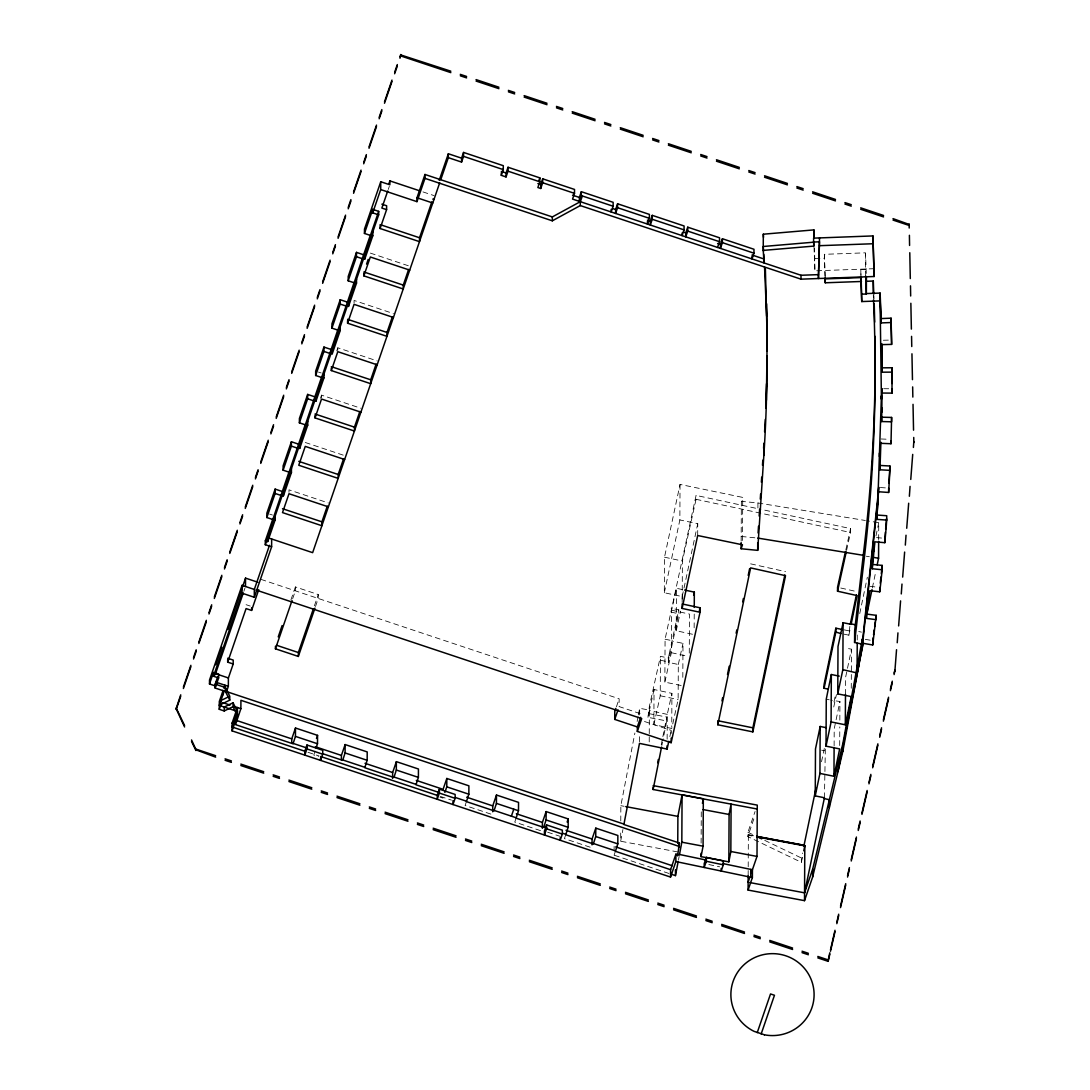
<?xml version="1.0" encoding="UTF-8"?>
<svg xmlns="http://www.w3.org/2000/svg" width="1090" height="1090" viewBox="0 0 1090 1090"><rect width="100%" height="100%" fill="white"/><g stroke="black" fill="none" stroke-linecap="round" stroke-linejoin="round"><path stroke-width="0.75" stroke-dasharray="5 3.75" d="M288.986 492.435L289 489.832L328.403 502.967M315.487 606.517L318.253 598.465L318.28 594.568L295.39 586.938L295.376 590.835L292.597 598.887M321.523 397.741L321.536 395.139L360.94 408.273M337.791 350.394L337.805 347.792L377.208 360.926M354.073 303.047L354.087 300.445L393.476 313.579M668.988 873.472L614.079 855.173L614.092 852.23M614.106 850.759L614.12 846.358M260.946 579.362L619.161 698.785L619.12 706.593L641.738 714.127M677.707 851.93L620.66 841.235L620.728 829.381M620.769 820.92L620.85 805.687L634.884 733.039M639.489 741.718L639.53 735.028M639.626 714.972L639.667 708.282L649.381 710.108L647.951 717.343L666.726 720.953L662.843 740.546M647.951 717.343L649.408 706.197L660.445 656.316L668.374 658.019L668.347 662.352L678.307 664.491L678.13 699.603L671.74 728.474L653.85 724.632L654.041 689.52L671.917 693.363L671.753 726.798M649.218 741.909L649.259 735.3M649.259 733.652L649.408 706.197M653.85 724.632L660.24 695.761L660.445 656.316M682.149 602.47L682.19 596.584L664.314 592.742L664.505 557.194L680.037 484.41L742.726 497.408L742.481 544.796M681.141 685.501L664.859 682.122L665.077 639.217L696.074 495.405L760.861 509.33M666.726 720.953L666.753 717.057L647.964 713.446M667.135 739.156L667.271 714.386L671.917 693.363M668.347 662.352L669.75 651.52L678.77 609.855L671.099 608.206M664.859 682.122L671.372 652.706L671.59 610.223L676.454 588.287L684.575 590.031M671.195 733.488L671.222 730.409L643.822 721.28M669.737 655.853L678.743 613.765L678.77 609.855M692.491 634.257L676.222 630.769L676.454 588.287M664.314 592.742L679.86 519.957L680.037 484.41M682.19 598.996L682.394 561.037L696.06 499.302L696.074 495.405M682.817 677.34L682.994 643.359L672.884 641.261M689.275 653.155L689.48 614.065L671.59 610.223M694.153 627.813L694.235 612.512M697.682 535.517L697.75 523.663L679.86 519.957M701.115 843.101L701.292 809.243M741.159 541.062L741.364 501.346L742.726 497.408M802.39 857.394L801.354 862.326L747.904 836.616L747.931 832.283L755.07 811.505M748.162 875.543L748.367 834.858L755.029 815.456M757.904 507.981L757.932 502.967L741.364 501.346M801.354 862.326L802.431 853.02M874.166 268.699L814.898 270.838L814.584 248.438M825.021 276.233L824.353 254.311L865.514 252.826L866.427 277.391M824.435 797.757L825.362 747.59M834.123 745.805L834.204 728.869L839.927 701.524L830.675 700.08M839.695 745.533L839.791 726.921M839.831 720.149L839.927 701.524M845.486 694.344L845.581 677.408L851.481 649.19L845.486 648.019M844.042 634.189L848.865 635.17L849.914 625.933M846.562 550.436L850.527 532.492L850.554 528.596L762.523 509.684M851.263 688.24L851.467 649.231M857.244 639.994L857.271 633.399M860.827 275.511L860.868 269.175M865.664 275.988L865.514 252.826M878.663 539.605L878.744 522.682L867 520.761M637.119 721.485L638.072 716.539M638.386 714.89L639.667 708.282M620.66 841.235L622.921 829.531M678.525 859.683L679.138 856.495M661.249 744.797L662.543 738.271M662.87 736.636L666.753 717.057M661.875 745.437L662.516 742.167M821.519 761.719L824.299 748.435M834.014 701.946L835.403 695.311M833.755 706.988L836.452 694.562M848.865 635.17L850.486 627.431M859.738 613.588L867.34 577.223M875.978 535.912L878.744 522.682M872.354 587.932L875.801 571.433M668.374 658.019L669.75 651.52M682.19 596.584L697.75 523.663M654.041 689.52L649.381 710.53L667.271 714.386M676.222 630.769L680.569 611.163M678.307 664.491L682.994 643.359M669.846 736.622L671.222 730.409M845.854 549.796L850.554 528.596M243.847 591.325L244.95 588.11M388.258 189.442L389.334 186.335M320.46 398.286L321.536 395.139M336.728 350.939L337.805 347.792M290.962 599.813L295.39 586.938M314.411 605.836L318.28 594.568M315.105 751.16L313.77 755.043L318.375 756.583M466.438 801.627L465.103 805.496L492.694 814.707M516.101 818.181L514.766 822.064L542.357 831.261M565.751 834.736L564.416 838.619L590.48 847.298M616.422 706.797L619.161 698.785M614.079 855.173L615.414 851.29M747.904 836.616L748.367 835.294L755.002 836.534M814.952 258.562L824.34 258.221M865.419 269.448L860.855 269.611L861.046 274.517M883.35 340.243L889.999 340.094M883.704 388.708L890.353 388.762M881.047 438.984L889.358 439.311M880.366 487.53L887.001 487.993M876.564 537.615L883.173 538.188M741.186 536.457L756.092 537.915M869.888 586.297L878.09 587.278M757.932 502.967L865.324 520.489M866.318 556.227L869.37 556.731M865.31 639.353L871.251 640.361M620.85 805.687L624.107 806.3M748.367 834.858L755.002 836.098L748.394 834.776M844.001 629.843L848.892 630.824M826.261 699.194L829.204 699.794M821.615 750.179L824.68 750.806M665.077 639.217L672.898 640.825M708.841 864.547L719.659 866.809M696.06 499.302L850.527 532.492M664.505 557.194L682.394 561.037M671.086 612.117L678.743 613.765M671.372 652.706L687.627 656.207M660.431 660.213L668.347 661.916M660.24 695.761L678.13 699.603M750.628 563.843L785.536 571.637M840.799 588.028L857.081 591.666M858.729 631.532L861.454 632.132M422.988 191.922L434.024 195.601M370.355 253.098L409.745 266.233M318.444 372.058L321.223 372.984M305.268 442.486L344.672 455.62M269.639 514.099L272.405 515.025M246.095 604.691L250.237 606.067M307.979 752.277L319.016 755.956M440.401 796.436L451.437 800.115M547.602 832.174L560.206 836.371M439.883 797.09L443.044 798.139M747.931 832.283L755.574 835.962M764.73 840.363L801.382 857.994M873.88 295.758L874.017 299.014M824.353 254.311L825.28 278.89M814.012 247.239L814.898 270.838M873.294 294.968A1669.349 1643.979 0.3 0 1 873.444 298.224"/><path stroke-width="1.5" d="M741.146 542.602L741.118 548.747L757.686 550.355L763.845 455.47A1591.591 1567.406 0.3 0 0 766.352 403.245L767.156 338.69L765.384 268.998M184.591 726.975L176.185 708.773M176.185 708.486L180.736 694.821M215.629 757.128L195.941 749.838M195.941 749.552L191.54 739.947M215.657 686.032L209.498 683.975L209.512 680.051L242.062 585.357L254.324 589.445L254.283 597.266L242.021 593.178L242.062 585.357M224.227 710.966L224.254 707.056L233.056 702.777L233.042 706.674L224.227 710.966L219.267 709.304L220.943 704.426L229.758 700.134L225.398 691.455L215.152 688.035L218.613 677.953L213.477 676.236L213.504 672.339L209.498 683.975M215.152 688.035L215.18 684.139L217.646 676.931M218.613 677.953L218.64 674.042L214.784 672.762M219.267 709.304L219.308 701.483L222.864 691.115M220.943 704.426L220.97 700.516L228.3 696.946M222.782 694.957L222.81 690.351M224.894 687.804L224.908 685.188L223.886 688.158M225.398 691.455L225.426 687.558L215.18 684.139M226.311 692.259L228.341 686.332L228.396 677.953L233.192 663.987L227.674 662.148L227.687 659.545M229.758 700.134L229.772 696.238L225.426 687.558M728.842 861.849L729.087 814.462L731.09 804.12L730.845 851.508L728.842 861.849L701.047 856.645L703.077 846.181L703.323 798.779L682.068 794.801L681.822 842.189L679.438 854.901L675.909 854.165L675.868 861.55L670.541 877.069L232.061 730.872L232.102 723.051L235.835 712.192M233.192 663.987L233.206 660.077L227.687 658.237M679.492 846.521L240.917 700.298L240.876 708.677L235.535 724.632L293.033 743.802L295.445 736.39L295.485 728.011L317.558 735.369L317.503 743.748L316.073 747.931M232.061 730.872L237.388 715.353L237.429 707.533M245.495 586.502L245.536 578.122L257.853 582.237M227.674 662.148L246.081 608.588L251.599 610.427L251.613 607.825M254.283 597.266L271.614 546.812L265.306 544.714L265.333 540.817L272.8 519.085L275.157 519.875L267.69 541.607L265.333 540.817M281.07 495.024L283.427 495.814L291.439 472.515L289.068 471.738L272.8 519.508L266.846 517.532L266.859 513.172L275.13 489.11L283.454 491.89M267.69 541.607L267.718 537.683M271.614 546.812L271.655 538.991M266.846 517.532L275.102 493.47L275.13 489.11M275.157 519.875L275.184 515.952M314.942 608.125L298.333 656.439L275.443 648.809L275.457 646.207M297.338 447.677L299.696 448.453L307.707 425.168L305.336 424.392L289.068 472.161L283.114 470.185L283.127 465.825L291.398 441.763L299.723 444.543M283.427 495.814L283.441 493.198M283.114 470.185L291.384 446.123L291.398 441.763M291.439 472.515L291.452 468.605M291.725 743.285L291.752 738.87L295.485 728.011M298.333 656.439L298.36 652.542L313.293 609.051M313.607 400.33L315.977 401.106L323.975 377.821L321.604 377.045L305.336 424.814L299.382 422.838L299.409 418.478L307.666 394.417L315.991 397.196M299.696 448.453L299.709 445.851M306.958 745.015L304.832 751.228L304.805 755.138L306.944 748.925L306.958 745.015L322.722 750.274L322.708 754.185L320.569 760.384L320.583 757.782M307.707 425.168L307.721 421.258M299.382 422.838L307.653 398.776L307.666 394.417M359.864 411.421L354.454 427.144L354.441 431.041L315.037 417.906L315.051 415.304M329.875 352.983L332.246 353.76L340.243 330.474L337.873 329.684L321.604 377.467L315.65 375.491L315.678 371.131L323.948 347.07L332.259 349.849M315.977 401.106L315.991 398.504M327.313 506.114L321.918 521.837L321.891 525.734L282.501 512.6L288.986 493.729L328.376 506.864M315.65 375.491L323.921 351.43L323.948 347.07M323.975 377.821L323.989 373.911M376.132 364.074L370.723 379.797L370.709 383.694L331.305 370.559L331.319 367.957M346.143 305.622L348.514 306.413L356.512 283.127L354.155 282.337L337.873 330.12L331.919 328.144L331.946 323.784L340.216 299.723L348.528 302.502M332.246 353.76L332.259 351.157M343.595 458.767L338.186 474.491L338.159 478.387L298.769 465.253L305.255 446.382L344.644 459.517M331.919 328.144L340.189 304.083L340.216 299.723M340.243 330.474L340.257 326.564M341.388 759.839L341.402 755.425L345.135 744.565L367.207 751.923L367.167 760.302L364.769 767.728L393.926 777.443L396.324 770.03L396.379 761.651L418.437 769.009L418.397 777.388L415.998 784.8L438.071 792.158M345.135 744.565L345.094 752.945L342.696 760.357L322.763 753.721M392.4 316.727L386.991 332.45L386.977 336.347L347.574 323.212L347.587 320.61M362.411 258.276L354.141 282.773L348.187 280.798L348.214 276.438L356.484 252.376L364.796 255.155L364.782 259.066L362.411 258.276L370.423 234.99L372.78 235.781L364.782 259.066M348.514 306.413L348.528 303.81M348.187 280.798L356.457 256.736L356.484 252.376M356.512 283.127L356.539 279.217M408.668 269.38L403.259 285.103L403.245 289L363.842 275.865L363.856 273.263M364.455 233.437L372.726 209.375L378.68 211.365L370.423 235.426L364.455 233.437L364.482 229.091L380.751 181.744L389.866 184.782L389.879 180.886L419.841 190.859M265.306 544.714L378.666 214.839L372.712 212.85L372.726 209.375M372.78 235.781L372.807 231.87M378.666 214.839L378.68 211.365M431.872 201.841L419.541 237.756L419.514 241.653L380.11 228.519L380.137 224.622M372.712 212.85L380.71 189.565L380.751 181.744M380.11 228.519L386.596 209.648L386.623 205.751L381.881 204.171M392.604 778.383L392.645 772.51L396.379 761.651M399.976 58.247L400.766 55.222M400.766 54.936L450.838 71.191M380.71 189.565L416.966 201.65L416.993 197.753L424.991 174.468L552.33 216.924L580.316 201.677L582.36 195.968M416.966 201.65L424.977 178.365L424.991 174.468M439.379 789.174L437.254 795.387L437.226 799.283L439.365 793.07L439.379 789.174L455.143 794.433L455.13 798.33L452.99 804.543L453.018 800.632M448.331 157.668L448.358 153.758L461.588 158.173L461.56 162.083L448.331 157.668L440.755 179.727M444.856 792.43L446.777 786.844L446.818 778.464L468.891 785.822L468.85 794.201L466.438 801.627L494.029 810.824L496.427 803.398L496.481 795.019L518.54 802.376L518.499 810.756L516.101 818.181L543.678 827.378L546.09 819.952L546.131 811.573L568.203 818.931L568.163 827.31L565.751 834.736L593.341 843.933L595.74 836.507L595.794 828.127L617.853 835.485L617.812 843.864L615.414 851.29L670.582 869.684L670.541 877.069M461.56 162.083L463.536 156.361L463.55 152.436L503.294 165.68L503.267 169.604L501.305 175.34L506.046 176.921L508.008 171.185L508.035 167.261L539.85 177.874L539.822 181.798L537.861 187.521L540.722 188.475L542.684 182.752L542.711 178.828L574.525 189.442L574.498 193.352L572.536 199.089L579.349 201.35L581.311 195.628L581.338 191.704L613.152 202.318L613.125 206.228L611.163 211.964L611.177 209.348M492.707 811.764L492.735 805.892L496.481 795.019M501.305 175.34L501.318 172.724M506.046 176.921L506.06 172.997L508.035 167.261M540.722 188.475L540.735 184.564L542.711 178.828M542.37 828.318L542.398 822.446L546.131 811.573M546.581 824.912L544.441 831.125L544.428 835.022L546.553 828.809L546.581 824.912L562.345 830.171L562.317 834.068L560.192 840.281L560.206 837.679M424.977 178.365L552.317 220.82L552.33 216.924M579.349 201.35L579.362 197.44L581.338 191.704M552.317 220.82L580.289 205.574L580.316 201.677L801.014 275.266L818.467 274.625L819.503 241.789L813.59 242.062L813.794 246.095L763.232 250.4L764.049 262.935L763.763 254.311M592.02 844.873L592.061 839L595.794 828.127M617.594 203.789L615.618 209.525L615.605 213.449L617.567 207.713L617.594 203.789L649.408 214.403L649.381 218.327L647.419 224.049L647.433 221.434M700.025 612.28L682.122 608.424L682.149 603.942L700.053 607.798L700.025 612.28L671.154 742.699L637.323 731.417L637.337 726.935L614.733 719.4L614.774 711.593L615.864 708.391M668.81 741.295L667.094 749.062L639.476 743.394L623.889 824.517L679.424 843.033L677.599 855.868M652.27 215.357L650.308 221.093L650.28 225.003L652.256 219.281L652.27 215.357L684.084 225.971L684.07 229.881L682.095 235.617L682.108 233.001M757.25 809.025L653.128 789.501L653.142 786.898M667.094 749.062L667.107 745.751M671.154 742.699L671.181 738.094M670.595 874.017L675.446 875.624L675.473 869.752M677.748 843.469L677.898 816.383L682.068 794.801M687.736 227.183L685.774 232.919L685.746 236.83L687.722 231.107L687.736 227.183L719.55 237.797L719.536 241.708L717.561 247.444M694.262 607.416L694.33 592.129L684.575 590.031M701.047 856.645L701.061 853.252M706.048 862.081L706.061 858.184M706.347 857.367L704.208 863.58L704.195 867.476L706.32 861.264L706.347 857.367L723.338 860.923L723.324 864.833L721.185 871.033L721.199 868.43M717.806 724.768L717.82 720.722L752.877 727.834L752.849 731.88L717.806 724.768L750.615 567.89L785.522 575.683L752.849 731.88M722.425 238.751L720.449 244.473L720.436 248.397L722.398 242.661L722.425 238.751L753.98 249.269L753.967 253.193L751.991 258.916L752.005 256.3M881.101 322.913L881.129 318.566L891.089 318.185L891.075 322.531L881.101 322.913L880.052 297.434L881.415 399.226L881.428 395.752L877.872 499.956L862.313 646.67L842.815 751.446L812.65 876.973L804.515 900.653L748.081 890.067L748.162 875.543M748.081 890.067L752.386 877.532L750.751 877.232L750.792 869.411L722.588 863.498M752.386 877.532L752.427 869.711L750.792 869.411M757.686 550.355L757.727 542.684M751.351 872.845L757.005 856.413L757.264 805.115L653.155 785.604M763.232 250.4L763.313 234.2L813.889 229.895L814.203 238.328M763.845 455.47L763.913 443.194L763.586 448.276M767.156 338.69L767.087 350.966L766.665 303.838M766.433 400.303L766.638 383.557L765.779 408.382M766.801 385.833L766.924 368.897M766.938 333.54L767.006 321.264M767.047 368.406L767.101 356.117L766.856 373.543M813.59 242.062L813.617 238.138L872.94 235.93L874.125 276.506L800.986 279.163L801.014 275.266M804.515 900.653L804.801 845.867L756.664 836.848M813.794 246.095L813.808 243.479M813.849 237.566L813.889 229.895M812.65 876.973L812.69 869.152L842.856 743.625L862.353 638.849L862.313 646.67M749.784 882.559L804.556 892.833L824.435 797.757L815.238 795.891L815.484 748.939L820.184 726.458L826.315 727.711M818.467 274.625L818.454 278.522L819.53 237.865M815.238 795.891L819.939 773.423L820.184 726.458M861.468 281.479L825.266 282.787L825.28 278.89L861.495 277.569M819.939 773.423L833.959 776.271L839.682 748.925L826.016 746.146L826.261 699.194L828.277 689.125L824.081 688.267L824.095 684.37L835.853 628.181L842.366 629.502M817.813 957.892L828.168 961.353L828.182 960.631M828.182 960.345L829.817 952.769M829.34 807.526L829.381 799.706L824.258 798.602M826.016 746.146L831.098 721.921L831.343 674.519L839.246 676.127M833.959 776.271L834.109 747.495M824.081 688.267L835.826 632.077L835.853 628.181M831.098 721.921L845.322 724.809L851.236 696.578L837.76 693.894L838.006 646.493L843.088 622.703L851.126 624.338L857.053 595.576L837.529 591.202L837.556 587.306L845.499 551.431M840.812 633.535L835.826 632.077M837.76 693.894L842.843 669.655L843.088 622.703M842.815 751.446L842.856 743.625M845.322 724.809L845.486 694.344M861.386 643.986L854.587 642.473L854.655 630.62L863.253 555.301C872.054 482.666 876.06 409.459 874.97 336.306M842.843 669.655L857.067 672.98L857.231 643.291M866.346 293.578L880.121 293.074L880.039 300.894L861.74 301.562L861.1 276.165M861.781 294.177L866.346 294.014L866.427 277.391M876.21 619.692L866.387 618.371L866.414 614.024L876.224 615.346L872.708 644.967L862.326 643.195L877.886 496.495L877.872 499.956M874.125 276.506L872.94 235.93M873.213 293.333L873.281 281.043L866.414 281.288M866.387 618.371L869.861 590.657L879.712 591.816L880.584 584.662L882.164 569.757L872.273 568.748L872.286 565.846M872.708 644.967L873.117 637.827M876.769 519.371L878.703 487.407L876.769 519.371L886.715 520.08L886.184 527.342L884.808 542.684L874.889 541.825L872.273 568.748M877.178 564.824L878.567 558.23L878.649 541.308M879.398 456.56L879.412 453.086M889.903 470.349L879.943 469.79L879.957 465.444L889.917 466.002L889.903 470.349L888.636 492.462L878.69 491.754M879.712 591.816L879.739 587.469M881.606 421.544L881.633 417.197L891.606 417.443L891.593 421.789L881.606 421.544L881.865 407.892M882.042 367.834L892.029 367.766L892.001 372.126L882.014 372.194L881.755 343.623M882.164 569.757L882.178 565.41L872.3 564.402M884.808 542.684L885.38 532.192M886.715 520.08L886.729 515.733L876.796 515.025M888.636 492.462L888.663 488.116M881.033 443.33L890.993 443.739L891.021 440.837M882.014 372.194L881.66 344.631L891.634 344.399L891.089 318.185M881.837 412.238L882.028 388.68L882.014 393.04L892.001 393.122L892.015 388.776M894.113 674.587L894.876 670.527M894.876 670.241L894.113 673.143M909.155 224.731L909.155 225.453L893.023 220.071M909.155 224.431L893.023 218.627M913.815 441.832L913.815 442.554L913.733 437.444M913.815 441.545L913.406 447.431M892.001 393.122L892.029 367.766M891.606 417.443L890.993 443.739M879.943 469.79L880.911 442.295M765.248 419.459L764.594 431.735M888.922 483.374L889.917 466.002M758.081 532.983L758.517 526.211M759.171 516.047L759.621 509.275M760.275 499.111L760.616 494.015M761.379 482.161L761.706 477.079M762.482 465.226L762.809 460.144M886.524 518.636L885.652 529.127M894.876 671.249L896.539 649.722M897.234 642.746L897.942 632.881M898.623 625.919L900.585 600.89M901.28 593.927L901.989 584.063M902.67 577.087L904.632 552.071M905.327 545.095L906.022 535.231M906.717 528.255L908.678 503.239M909.36 496.263L910.068 486.399M910.763 479.423L912.712 454.407M873.649 551.595L874.357 543.746M872.463 562.794L873.308 554.796M880.952 576.992L880.257 583.177M881.306 573.681L882.178 565.41M854.587 642.473L863.185 567.577A1669.349 1643.979 0.3 0 0 873.512 299.859M867.136 608.806L867.722 603.983M868.117 600.767L868.907 594.336M873.54 634.816L874.207 629.952M874.657 626.696L875.338 621.831M875.774 618.589L876.224 615.346M678.566 847.475L679.424 843.033M675.446 875.624L678.212 861.277M702.437 803.344L703.323 798.779M837.951 771.679L859.193 663.388M657.679 762.755L658.333 759.485M653.128 789.501L661.548 747.072M721.975 700.911L722.656 697.6M727.493 674.478L729.224 666.222M736.131 633.195L736.826 629.897M742.685 601.816L743.38 598.519M748.217 575.397L749.593 568.789M752.877 727.834L784.841 574.961M803.821 846.371L815.96 788.274M850.255 624.298L856.399 594.936M803.766 850.813L804.801 845.867M867.177 612.689L872 589.581M857.067 672.98L862.967 644.762L861.386 644.422M828.277 689.125L831.343 674.519M682.122 608.424L697.682 535.517L742.481 544.796L741.118 548.747M693.649 595.263L694.33 592.129M699.358 610.945L700.053 607.798M837.529 591.202L846.194 552.071M830.498 949.84L834.995 930.26M836.848 922.222L838.687 914.197M840.54 906.158L845.717 883.663M847.557 875.624L849.41 867.586M851.249 859.56L856.427 837.052M858.28 829.027L860.119 820.988M861.972 812.949L867.136 790.454M868.989 782.416L870.842 774.377M872.681 766.352L877.859 743.843M879.712 735.818L881.551 727.779M883.404 719.741L888.568 697.246M890.421 689.207L892.274 681.168M828.168 961.353L829.817 954.213M830.485 951.284L834.995 931.705M836.834 923.68L838.687 915.641M840.526 907.602L845.704 885.107M847.557 877.069L849.396 869.03M851.249 861.005L856.413 838.496M858.266 830.471L860.119 822.432M861.958 814.394L867.136 791.899M868.975 783.86L870.828 775.821M872.681 767.796L877.845 745.288M879.698 737.262L881.551 729.224M883.391 721.185L888.568 698.69M890.407 690.651L892.26 682.613M183.406 687.068L190.873 665.322M193.543 657.57L196.2 649.804M198.871 642.037L206.337 620.305M209.008 612.553L211.678 604.787M214.335 597.02L221.815 575.288M224.472 567.536L227.142 559.769M229.813 552.003L237.279 530.271M239.95 522.505L242.62 514.753M245.277 506.986L252.744 485.254M255.414 477.488L258.085 469.736M260.755 461.969L268.222 440.237M270.892 432.471L273.549 424.705M276.22 416.952L283.686 395.22M286.357 387.454L289.027 379.688M291.698 371.935L299.164 350.19M301.821 342.437L304.491 334.671M307.162 326.905L314.628 305.173M317.299 297.42L319.97 289.654M322.626 281.888L330.093 260.156M332.763 252.403L335.434 244.637M338.104 236.871L345.571 215.139M348.241 207.373L350.898 199.62M353.569 191.854L361.035 170.122M363.706 162.356L366.376 154.603M369.047 146.837L376.513 125.105M379.17 117.339L381.841 109.572M384.511 101.82L391.978 80.088M394.648 72.322L397.319 64.555M399.976 56.803L400.766 54.5M176.185 709.495L180.722 696.265M183.392 688.512L190.859 666.78M193.529 659.014L196.2 651.248M198.871 643.495L206.337 621.75M208.994 613.997L211.664 606.231M214.335 598.465L221.801 576.733M224.472 568.98L227.142 561.214M229.799 553.447L237.266 531.716M239.936 523.949L242.607 516.197M245.277 508.431L252.744 486.699M255.414 478.932L258.071 471.18M260.742 463.413L268.208 441.682M270.879 433.915L273.549 426.149M276.22 418.397L283.686 396.665M286.343 388.898L289.014 381.132M291.684 373.38L299.151 351.648M301.821 343.881L304.491 336.115M307.148 328.349L314.628 306.617M317.285 298.864L319.956 291.098M322.626 283.332L330.093 261.6M332.763 253.847L335.42 246.081M338.091 238.315L345.557 216.583M348.228 208.817L350.898 201.064M353.569 193.298L361.035 171.566M363.692 163.8L366.363 156.047M369.033 148.281L376.5 126.549M379.17 118.783L381.841 111.017M384.498 103.264L391.978 81.532M394.635 73.766L397.305 65.999M215.752 664.805L221.829 647.147M227.892 629.489L245.536 578.122M213.477 676.236L242.021 593.178M215.166 674.778L243.288 592.933M388.817 183.978L389.879 180.886M387.727 190.995L381.854 208.067L386.596 209.648M254.324 589.445L269.489 545.3M366.567 264.107L368.188 259.379M315.037 417.906L321.523 399.035L360.913 412.17M331.305 370.559L337.791 351.689L377.195 364.823M347.574 323.212L354.059 304.342L393.463 317.476M363.842 275.865L370.328 256.995L409.731 270.129M251.599 610.427L258.739 589.649M224.39 690.529L219.281 705.407L237.416 711.457L232.075 726.975L304.832 751.228M278.236 636.86L282.106 625.578M275.443 648.809L292.052 600.495M439.216 180.327L448.358 153.758M439.692 182.82L312.639 552.657L269.026 538.119M461.588 158.173L463.55 152.436M316.482 738.475L317.558 735.369M538.855 180.736L539.85 177.874M446.818 778.464L443.085 789.324L416.285 780.399M511.387 816.178L513.785 809.189M567.141 822.037L568.203 818.931M614.733 719.4L618.03 709.794M637.337 726.935L640.648 717.329M637.323 731.417L641.724 718.61L255.932 589.99M670.582 869.684L675.909 854.165M748.122 882.246L749.729 877.545M804.556 892.833L812.69 869.152M757.237 1032.639L770.521 993.957L774.472 995.265L761.174 1033.947M813.821 242.171L763.245 246.49L763.559 251.191M819.489 245.686L872.899 243.751M757.741 538.079L863.253 555.301M872.436 557.235L878.567 558.23M702.927 809.557L729.087 814.462M625.742 806.6L677.898 816.383M681.822 842.189L703.077 846.181M730.845 851.508L757.005 856.413M851.14 623.902L855.773 624.843M679.452 854.465L705.993 860.024M706.32 861.264L723.324 864.833M675.868 861.55L750.751 877.232M460.293 74.352L466.602 76.45M476.058 79.597L498.92 87.227M508.376 90.375L514.684 92.486M524.14 95.634L547.003 103.25M556.459 106.411L562.767 108.51M572.223 111.67L595.086 119.287M604.541 122.434L610.85 124.546M620.305 127.694L643.168 135.31M652.624 138.471L658.932 140.569M668.388 143.73L691.237 151.346M700.707 154.494L707.001 156.606M716.471 159.753L739.32 167.383M748.789 170.53L755.084 172.629M764.553 175.79L787.402 183.406M796.858 186.567L803.167 188.665M812.622 191.813L835.485 199.443M844.941 202.59L851.249 204.688M860.705 207.849L883.568 215.466M400.766 55.944L450.838 72.635M460.293 75.796L466.602 77.894M476.058 81.055L498.92 88.671M508.376 91.819L514.684 93.931M524.14 97.078L546.989 104.695M556.459 107.855L562.753 109.954M572.223 113.115L595.072 120.731M604.528 123.879L610.836 125.99M620.292 129.138L643.155 136.768M652.61 139.915L658.919 142.013M668.374 145.174L691.237 152.791M700.693 155.952L707.001 158.05M716.457 161.197L739.32 168.827M748.775 171.975L755.084 174.073M764.54 177.234L787.402 184.85M796.858 188.011L803.167 190.11M812.622 193.257L835.471 200.887M844.941 204.034L851.236 206.133M860.705 209.294L883.554 216.91M463.536 156.361L503.267 169.604M508.008 171.185L539.822 181.798M542.684 182.752L574.498 193.352M581.311 195.628L613.125 206.228M617.567 207.713L649.381 218.327M652.256 219.281L684.07 229.881M687.722 231.107L719.536 241.708M722.398 242.661L753.967 253.193M501.318 171.416L506.06 172.997M537.874 183.597L540.735 184.564M572.55 195.165L579.362 197.44M612.662 208.531L615.618 209.525M647.433 220.126L650.308 221.093M683.335 232.102L685.774 232.919M717.588 243.52L720.449 244.473M752.018 255.006L764.063 259.011M580.289 205.574L800.986 279.163M432.771 199.089L433.997 199.497M416.993 197.753L432.757 203.013M381.718 225.14L419.541 237.756M356.457 256.736L362.411 258.712M363.869 271.969L403.259 285.103M340.189 304.083L346.143 306.058M347.601 319.316L386.991 332.45M323.921 351.43L329.875 353.405M331.319 366.662L370.723 379.797M307.653 398.776L313.607 400.752M315.051 414.009L354.454 427.144M291.384 446.123L297.338 448.099M298.783 461.356L338.186 474.491M275.102 493.47L281.07 495.446M282.514 508.703L321.918 521.837M276.996 645.416L298.36 652.542M214.539 673.334L228.396 677.953M215.943 682.204L228.341 686.332M227.647 691.959L623.889 824.081M222.742 702.628L230.085 705.08M234.5 706.552L240.876 708.677M295.445 736.39L317.503 743.748M345.094 752.945L367.167 760.302M396.324 770.03L418.397 777.388M446.777 786.844L468.85 794.201M496.427 803.398L518.499 810.756M546.09 819.952L568.163 827.31M595.74 836.507L617.812 843.864M235.849 720.231L291.752 738.87M315.351 746.745L341.402 755.425M365.014 763.3L392.645 772.51M466.683 797.199L492.735 805.892M516.347 813.753L542.398 822.446M565.996 830.308L592.061 839M615.741 846.889L672.257 865.732M232.102 723.051L235.535 724.196M293.033 743.38L307.23 748.108M342.696 759.934L364.769 767.292M393.926 777.006L415.998 784.364M455.402 797.512L466.438 801.191M494.029 810.388L516.101 817.745M543.692 826.942L546.839 827.991M562.604 833.25L565.751 834.3M593.341 843.497L615.414 850.854M306.944 748.925L322.708 754.185M439.365 793.07L455.13 798.33M546.553 828.809L562.317 834.068M320.596 756.487L437.254 795.387M195.955 749.116L215.629 755.683M225.085 758.831L231.393 760.929M240.849 764.09L263.712 771.706M273.168 774.867L279.476 776.966M288.932 780.113L311.795 787.743M321.25 790.89L327.559 792.989M337.014 796.15L359.877 803.766M369.333 806.927L375.641 809.025M385.097 812.173L407.96 819.803M417.416 822.95L423.724 825.062M433.18 828.209L456.029 835.826M465.498 838.987L471.793 841.085M481.262 844.246L504.111 851.862M513.567 855.01L519.875 857.122M529.331 860.269L552.194 867.885M561.65 871.046L567.958 873.145M577.414 876.305L600.277 883.922M609.732 887.069L616.041 889.181M625.496 892.328L648.359 899.958M657.815 903.106L664.123 905.204M673.579 908.365L696.442 915.981M705.898 919.143L712.206 921.241M721.662 924.388L744.511 932.018M753.98 935.166L760.275 937.264M769.744 940.425L792.594 948.041M802.049 951.202L808.358 953.3M817.813 956.448L828.182 959.909M225.085 760.275L231.393 762.373M240.849 765.534L263.698 773.151M273.168 776.312L279.462 778.41M288.932 781.557L311.781 789.187M321.237 792.335L327.545 794.447M337.001 797.594L359.864 805.21M369.319 808.371L375.628 810.47M385.083 813.63L407.946 821.247M417.402 824.394L423.71 826.506M433.166 829.654L456.029 837.27M465.484 840.431L471.793 842.529M481.249 845.69L504.111 853.307M513.567 856.454L519.875 858.566M529.331 861.713L552.194 869.343M561.65 872.49L567.958 874.589M577.414 877.75L600.263 885.366M609.732 888.527L616.027 890.625M625.496 893.773L648.346 901.403M657.801 904.55L664.11 906.648M673.566 909.809L696.428 917.426M705.884 920.587L712.192 922.685M721.648 925.832L744.511 933.462M753.967 936.61L760.275 938.708M769.731 941.869L792.594 949.485M802.049 952.646L808.358 954.745M757.1 836.698L761.678 838.891M233.056 702.777L237.416 711.457M233.042 706.674L237.388 715.353M176.185 708.05L184.591 725.531M191.527 741.391L195.941 750.56M763.313 234.2L763.518 237.334M764.553 267.036L766.597 316.114M873.281 281.043L873.812 294.123M891.075 322.531L891.634 344.399M880.121 293.074L881.129 318.566M865.664 275.988L866.346 294.014M860.827 276.996L861.74 301.562M825.075 277.868L825.266 282.787M874.221 303.919L874.711 322.068M909.169 224.009L909.21 228.028M909.401 235.29L909.578 245.454M909.782 252.716L910.3 278.563M910.491 285.839L910.668 295.99M910.859 303.265L911.376 329.098M911.567 336.374L911.758 346.525M911.949 353.8L912.466 379.647M912.657 386.909L912.834 397.073M913.025 404.336L913.543 430.182M892.001 372.126L892.083 383.53M804.801 845.445L756.664 836.412L804.801 845.445M764.417 1034.805L754.13 1031.372A41.611 40.97 0.3 0 1 746.418 962.674A41.611 40.97 0.3 0 1 812.895 984.842A41.611 40.97 0.3 0 1 764.417 1034.805"/></g></svg>
